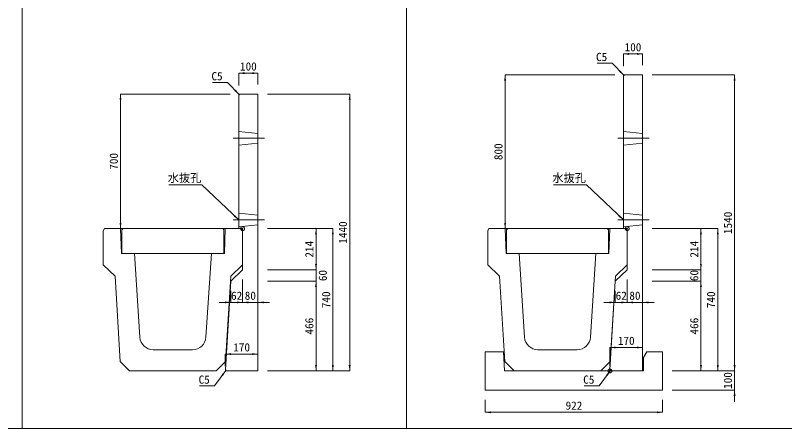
# Model space of a CAD drawing. Units: millimetres at full size, sheet at 1:40. Extents: x 86 to 35886, y -15691 to 10257.
# Drawn here: x 27852 to 31852, y -15691 to -13541 of the extents above; entities that cross this region are included whole.
import ezdxf
from ezdxf.enums import TextEntityAlignment as Align

# ---------------------------------------------------------------- set-up
doc = ezdxf.new("R2010")
doc.units = ezdxf.units.MM
doc.header["$LTSCALE"] = 40
doc.header["$PDMODE"] = 32
doc.header["$PDSIZE"] = 20
doc.linetypes.add('DASHED', pattern=[7.5, 6, -1.5])
doc.linetypes.add('USER1', pattern=[28.575, 19.05, -3.175, 3.175, -3.175])
for name, color, linetype, lineweight in [('パネックスKUR', 2, 'Continuous', 20), ('図枠', 5, 'Continuous', 13), ('基礎ブロック', 2, 'Continuous', 13), ('寸法線', 7, 'Continuous', 13), ('引出線', 4, 'Continuous', 13), ('本体', 2, 'Continuous', 13), ('補助線', 8, 'USER1', 13)]:
    doc.layers.add(name, color=color, linetype=linetype, lineweight=lineweight)
doc.styles.add('ＭＳ ゴシック', font='')
doc.styles.get('ＭＳ ゴシック').set_extended_font_data('MS Gothic')

# ---------------------------------------------------------------- blocks, each defined once
blk = doc.blocks.new('filled_arrow')
at = {"color": 0, "linetype": 'Continuous', "lineweight": -2}
blk.add_solid([(7.5, 1.25), (0, 0), (7.5, -1.25)], dxfattribs=at)

msp = doc.modelspace()

# ---------------------------------------------------------------- linework, layer by layer
at = {"layer": 'パネックスKUR'}
for p, q in [((31013.23, -13855.56), (31018.23, -13850.56)), ((31013.23, -13855.56), (31013.23, -14650.56)), ((31113.23, -13850.56), (31018.23, -13850.56)), ((31113.23, -13850.56), (31113.23, -15390.56)), ((29013.23, -13955.56), (29018.23, -13950.56)), ((29013.23, -13955.56), (29013.23, -14650.56)), ((29113.23, -13950.56), (29018.23, -13950.56)), ((29113.23, -13950.56), (29113.23, -15390.56)), ((29033.23, -14650.56), (29013.23, -14650.56)), ((29033.23, -14650.56), (29033.23, -14864.56)), ((31033.23, -14650.56), (31013.23, -14650.56)), ((31033.23, -14650.56), (31033.23, -14864.56)), ((29033.23, -14864.56), (28971.23, -14924.56)), ((31033.23, -14864.56), (30971.23, -14924.56)), ((28971.23, -14924.56), (28943.53, -15385.57)), ((30971.23, -14924.56), (30943.53, -15385.57)), ((28948.23, -15390.56), (28943.53, -15385.57)), ((29113.23, -15390.56), (28948.23, -15390.56)), ((30948.23, -15390.56), (30943.53, -15385.57)), ((31113.23, -15390.56), (30948.23, -15390.56))]:
    msp.add_line(p, q, dxfattribs=at)
at = {"layer": 'パネックスKUR', "linetype": 'DASHED', "lineweight": 9}
for p, q in [((29013.23, -14145.56), (29113.23, -14155.56)), ((31013.23, -14145.56), (31113.23, -14155.56)), ((29013.23, -14215.56), (29113.23, -14205.56)), ((31013.23, -14215.56), (31113.23, -14205.56)), ((29013.23, -14570.56), (29113.23, -14580.56)), ((31013.23, -14570.56), (31113.23, -14580.56)), ((29013.23, -14640.56), (29113.23, -14630.56)), ((31013.23, -14640.56), (31113.23, -14630.56))]:
    msp.add_line(p, q, dxfattribs=at)
at = {"layer": '図枠'}
for p, q in [((27886.23, -1890.56), (27886.23, -15690.56)), ((29886.23, -1890.56), (29886.23, -15690.56)), ((18686.23, -15690.56), (35886.23, -15690.56))]:
    msp.add_line(p, q, dxfattribs=at)
at = {"layer": '基礎ブロック', "lineweight": 20}
for p, q in [((30295.23, -15490.56), (30295.23, -15290.56)), ((30295.23, -15290.56), (30390.23, -15290.56)), ((30390.23, -15290.56), (30395.23, -15390.56)), ((31117.23, -15321.56), (31135.23, -15290.56)), ((31135.23, -15290.56), (31217.23, -15290.56)), ((31217.23, -15290.56), (31217.23, -15490.56)), ((31117.23, -15390.56), (31117.23, -15321.56)), ((30395.23, -15390.56), (31117.23, -15390.56)), ((31217.23, -15490.56), (30295.23, -15490.56))]:
    msp.add_line(p, q, dxfattribs=at)
at = {"layer": '寸法線'}
for p, q in [((31013.23, -13742.01), (31113.23, -13742.01)), ((31013.23, -13805.56), (31013.23, -13742.01)), ((31113.23, -13800.56), (31113.23, -13742.01)), ((29013.23, -13842.01), (29113.23, -13842.01)), ((29013.23, -13905.56), (29013.23, -13842.01)), ((29113.23, -13900.56), (29113.23, -13842.01)), ((30398.23, -14650.56), (30398.23, -13850.56)), ((30968.23, -13850.56), (30398.23, -13850.56)), ((31163.23, -13850.56), (31591.57, -13850.56)), ((31591.57, -15390.56), (31591.57, -13850.56)), ((28398.23, -14650.56), (28398.23, -13950.56)), ((28968.23, -13950.56), (28398.23, -13950.56)), ((29163.23, -13950.56), (29589.96, -13950.56)), ((29589.96, -15390.56), (29589.96, -13950.56)), ((28963.23, -14650.56), (28398.23, -14650.56)), ((29163.23, -14650.56), (29502.46, -14650.56)), ((29163.23, -14650.56), (29414.96, -14650.56)), ((29414.96, -14650.56), (29414.96, -14864.56)), ((29502.46, -14650.56), (29502.46, -15390.56)), ((30963.23, -14650.56), (30398.23, -14650.56)), ((31163.23, -14650.56), (31504.07, -14650.56)), ((31163.23, -14650.56), (31416.57, -14650.56)), ((31416.57, -14650.56), (31416.57, -14864.56)), ((31504.07, -14650.56), (31504.07, -15390.56)), ((29414.96, -14804.56), (29414.96, -14984.56)), ((31416.57, -14804.56), (31416.57, -14984.56)), ((29163.23, -14864.56), (29414.96, -14864.56)), ((29163.23, -14864.56), (29414.96, -14864.56)), ((31163.23, -14864.56), (31416.57, -14864.56)), ((31163.23, -14864.56), (31416.57, -14864.56)), ((29033.23, -14914.56), (29033.23, -15034.16)), ((29033.23, -14914.56), (29033.23, -15034.16)), ((29113.23, -14914.56), (29113.23, -15034.16)), ((31033.23, -14914.56), (31033.23, -15034.16)), ((31033.23, -14914.56), (31033.23, -15034.16)), ((31113.23, -14914.56), (31113.23, -15034.16)), ((29163.23, -14924.56), (29414.96, -14924.56)), ((29163.23, -14924.56), (29414.96, -14924.56)), ((29414.96, -14924.56), (29414.96, -15390.56)), ((31163.23, -14924.56), (31416.57, -14924.56)), ((31163.23, -14924.56), (31416.57, -14924.56)), ((31416.57, -14924.56), (31416.57, -15390.56)), ((28971.23, -14974.56), (28971.23, -15034.16)), ((30971.23, -14974.56), (30971.23, -15034.16)), ((29093.23, -15034.16), (28911.23, -15034.16)), ((28973.23, -15034.16), (29173.23, -15034.16)), ((31093.23, -15034.16), (30911.23, -15034.16)), ((30973.23, -15034.16), (31173.23, -15034.16)), ((30943.23, -15268.65), (31113.23, -15268.65)), ((30943.23, -15365.56), (30943.23, -15268.65)), ((31113.23, -15365.56), (31113.23, -15268.65)), ((28943.23, -15302.86), (29113.23, -15302.86)), ((28943.23, -15365.56), (28943.23, -15302.86)), ((29113.23, -15365.56), (29113.23, -15302.86)), ((31591.57, -15550.56), (31591.57, -15330.56)), ((29163.23, -15390.56), (29589.96, -15390.56)), ((29163.23, -15390.56), (29502.46, -15390.56)), ((29163.23, -15390.56), (29414.96, -15390.56)), ((31267.23, -15390.56), (31591.57, -15390.56)), ((31267.23, -15390.56), (31504.07, -15390.56)), ((31267.23, -15390.56), (31416.57, -15390.56)), ((31267.23, -15390.56), (31591.57, -15390.56)), ((31267.23, -15490.56), (31591.57, -15490.56)), ((30295.23, -15540.56), (30295.23, -15605.79)), ((31217.23, -15540.56), (31217.23, -15605.79)), ((30295.23, -15605.79), (31217.23, -15605.79))]:
    msp.add_line(p, q, dxfattribs=at)
at = {"layer": '引出線'}
for points in [[(31015.73, -13853.06), (30954.24, -13790.35), (30876.47, -13790.35)], [(29015.73, -13953.06), (28954.24, -13890.35), (28876.47, -13890.35)], [(29013.23, -14605.56), (28820.77, -14422.12), (28649.03, -14422.12)], [(31013.23, -14605.56), (30820.77, -14422.12), (30649.03, -14422.12)], [(28945.88, -15388.07), (28887.45, -15468.33), (28809.69, -15468.33)], [(30945.88, -15388.07), (30887.45, -15468.33), (30809.69, -15468.33)]]:
    msp.add_lwpolyline(points, dxfattribs=at)
at = {"layer": '本体'}
for p, q in [((28308.23, -14662.56), (28314.23, -14650.56)), ((28308.23, -14662.56), (28308.23, -14839.56)), ((28314.23, -14650.56), (28398.23, -14650.56)), ((28398.23, -14650.56), (28403.23, -14780.56)), ((28943.23, -14650.56), (28938.23, -14780.56)), ((28943.23, -14650.56), (29027.23, -14650.56)), ((29033.23, -14662.56), (29027.23, -14650.56)), ((29033.23, -14662.56), (29033.23, -14839.56)), ((30308.23, -14662.56), (30314.23, -14650.56)), ((30308.23, -14662.56), (30308.23, -14839.56)), ((30314.23, -14650.56), (30398.23, -14650.56)), ((30398.23, -14650.56), (30403.23, -14780.56)), ((30943.23, -14650.56), (30938.23, -14780.56)), ((30943.23, -14650.56), (31027.23, -14650.56)), ((31033.23, -14662.56), (31027.23, -14650.56)), ((31033.23, -14662.56), (31033.23, -14839.56)), ((28403.23, -14780.56), (28470.73, -14780.56)), ((28470.73, -14780.56), (28498.98, -15215.1)), ((28870.73, -14780.56), (28842.49, -15215.1)), ((28870.73, -14780.56), (28938.23, -14780.56)), ((30403.23, -14780.56), (30470.73, -14780.56)), ((30470.73, -14780.56), (30498.98, -15215.1)), ((30870.73, -14780.56), (30842.49, -15215.1)), ((30870.73, -14780.56), (30938.23, -14780.56)), ((28308.23, -14839.56), (28369.73, -14898.56)), ((29033.23, -14839.56), (28971.73, -14898.56)), ((30308.23, -14839.56), (30369.73, -14898.56)), ((31033.23, -14839.56), (30971.73, -14898.56)), ((28369.73, -14898.56), (28397, -15341.83)), ((28971.73, -14898.56), (28944.46, -15341.83)), ((30369.73, -14898.56), (30397, -15341.83)), ((30971.73, -14898.56), (30944.46, -15341.83)), ((28568.83, -15280.56), (28772.63, -15280.56)), ((30568.83, -15280.56), (30772.63, -15280.56)), ((28445.73, -15390.56), (28397, -15341.83)), ((28895.73, -15390.56), (28944.46, -15341.83)), ((30445.73, -15390.56), (30397, -15341.83)), ((30895.73, -15390.56), (30944.46, -15341.83)), ((28445.73, -15390.56), (28895.73, -15390.56)), ((30445.73, -15390.56), (30895.73, -15390.56))]:
    msp.add_line(p, q, dxfattribs=at)
at = {"layer": '本体', "lineweight": 20}
for points in [[(28405.73, -14780.56), (28405.73, -14656.56), (28411.73, -14650.56), (28929.73, -14650.56), (28935.73, -14656.56), (28935.73, -14780.56)], [(30405.73, -14780.56), (30405.73, -14656.56), (30411.73, -14650.56), (30929.73, -14650.56), (30935.73, -14656.56), (30935.73, -14780.56)]]:
    msp.add_lwpolyline(points, close=True, dxfattribs=at)
at = {"layer": '本体'}
for centre, start, end in [((28568.83, -15210.56), 183.71899, 270), ((28772.63, -15210.56), 270, 356.28101), ((30568.83, -15210.56), 183.71899, 270), ((30772.63, -15210.56), 270, 356.28101)]:
    msp.add_arc(centre, 70, start, end, dxfattribs=at)
at = {"layer": '補助線'}
for p, q in [((28983.87, -14180.56), (29147.59, -14180.56)), ((30983.87, -14180.56), (31147.59, -14180.56)), ((28983.87, -14605.56), (29147.59, -14605.56)), ((30983.87, -14605.56), (31147.59, -14605.56))]:
    msp.add_line(p, q, dxfattribs=at)
for p in [(29033.23, -14650.56), (31033.23, -14650.56), (30943.23, -15390.56)]:
    msp.add_point(p, dxfattribs=at)

# ---------------------------------------------------------------- block references
at = {"layer": '寸法線', "xscale": 4, "yscale": 4}
for p in [(31013.23, -13742.01), (29013.23, -13842.01), (29033.23, -15034.16), (29113.23, -15034.16), (31033.23, -15034.16), (31113.23, -15034.16), (30943.23, -15268.65), (28943.23, -15302.86), (30295.23, -15605.79)]:
    msp.add_blockref('filled_arrow', p, dxfattribs=at)
for p, rotation in [((31113.23, -13742.01), 180), ((29113.23, -13842.01), 180), ((30398.23, -13850.56), 270), ((31591.57, -13850.56), 270), ((28398.23, -13950.56), 270), ((29589.96, -13950.56), 270), ((28398.23, -14650.56), 90), ((30398.23, -14650.56), 90), ((29414.96, -14650.56), 270), ((29502.46, -14650.56), 270), ((31416.57, -14650.56), 270), ((31504.07, -14650.56), 270), ((29414.96, -14864.56), 90), ((29414.96, -14864.56), 90), ((31416.57, -14864.56), 90), ((31416.57, -14864.56), 90), ((29414.96, -14924.56), 270), ((29414.96, -14924.56), 270), ((31416.57, -14924.56), 270), ((31416.57, -14924.56), 270), ((28971.23, -15034.16), 180), ((29033.23, -15034.16), 180), ((30971.23, -15034.16), 180), ((31033.23, -15034.16), 180), ((31113.23, -15268.65), 180), ((29113.23, -15302.86), 180), ((29414.96, -15390.56), 90), ((29502.46, -15390.56), 90), ((29589.96, -15390.56), 90), ((31416.57, -15390.56), 90), ((31504.07, -15390.56), 90), ((31591.57, -15390.56), 90), ((31591.57, -15390.56), 90), ((31591.57, -15490.56), 270), ((31217.23, -15605.79), 180)]:
    msp.add_blockref('filled_arrow', p, dxfattribs=dict(at, rotation=rotation))
at = {"layer": '引出線', "xscale": 4, "yscale": 4}
for p, rotation in [((31015.73, -13853.06), 134.4), ((29015.73, -13953.06), 134.4), ((29013.23, -14605.56), 136.4), ((31013.23, -14605.56), 136.4), ((28945.88, -15388.07), 233.9), ((30945.88, -15388.07), 233.9)]:
    msp.add_blockref('filled_arrow', p, dxfattribs=dict(at, rotation=rotation))

# ---------------------------------------------------------------- texts
at = {"layer": '寸法線', "style": 'ＭＳ ゴシック'}
for s, p in [('100', (31063.23, -13707.01)), ('100', (29063.23, -13807.01)), ('62', (29002.23, -14999.16)), ('80', (29073.23, -14999.16)), ('62', (31002.23, -14999.16)), ('80', (31073.23, -14999.16)), ('170', (31028.23, -15233.65)), ('170', (29028.23, -15267.86)), ('922', (30756.23, -15570.79))]:
    msp.add_text(s, height=42.72, dxfattribs=at).set_placement(p, align=Align.MIDDLE_CENTER)
for s, p in [('800', (30363.23, -14250.56)), ('700', (28363.23, -14300.56)), ('1540', (31556.57, -14620.56)), ('1440', (29554.96, -14670.56)), ('214', (29379.96, -14757.56)), ('214', (31381.57, -14757.56)), ('60', (29449.96, -14894.56)), ('60', (31381.57, -14894.56)), ('740', (29467.46, -15020.56)), ('740', (31469.07, -15020.56)), ('466', (29379.96, -15157.56)), ('466', (31381.57, -15157.56)), ('100', (31556.57, -15440.56))]:
    msp.add_text(s, height=42.72, rotation=90, dxfattribs=at).set_placement(p, align=Align.MIDDLE_CENTER)
at = {"layer": '引出線', "style": 'ＭＳ ゴシック'}
for s, p in [('C5', (30929.24, -13736.35)), ('C5', (28929.24, -13836.35)), ('水抜孔', (28818.52, -14365.83)), ('水抜孔', (30818.52, -14365.83)), ('C5', (28862.45, -15414.33)), ('C5', (30862.45, -15414.33))]:
    msp.add_text(s, height=42.72, dxfattribs=at).set_placement(p, align=Align.TOP_RIGHT)

doc.saveas('drawing.dxf')
